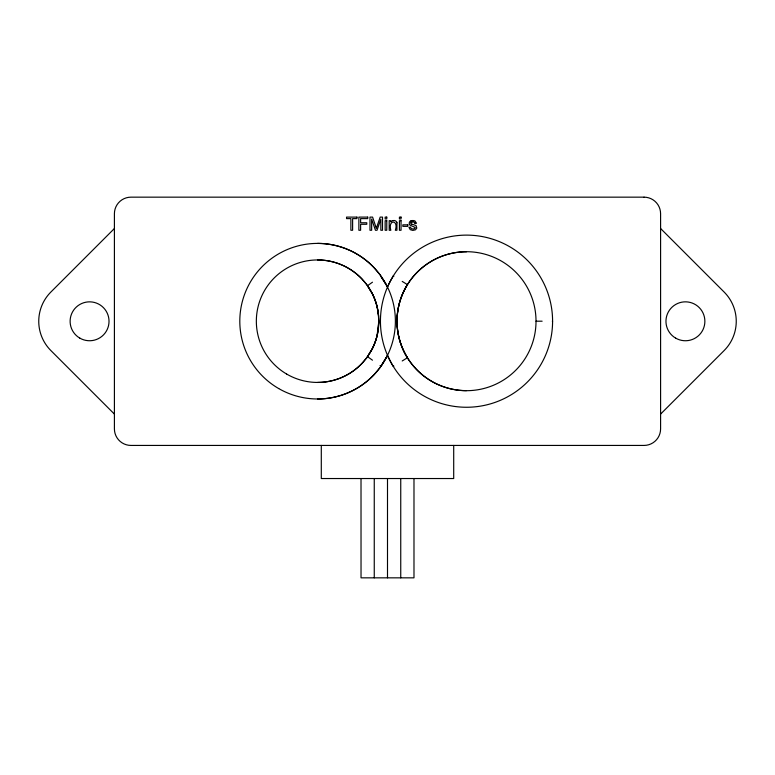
<?xml version="1.0" encoding="UTF-8"?>
<svg xmlns="http://www.w3.org/2000/svg" width="775" height="775" viewBox="0 0 775 775"><rect width="100%" height="100%" fill="white"/><g stroke="black" fill="none" stroke-linecap="round" stroke-linejoin="round"><path stroke-width="1.16" d="M372.484 282.197L367.515 285.723L372.378 293.822A61.642 61.642 0 0 1 378.103 311.773L378.83 321.189L378.103 330.615A61.642 61.642 0 0 1 372.378 348.556L367.515 356.655L372.484 360.191M378.83 321.189L377.067 335.788A61.971 61.971 0 0 1 371.864 349.554L366.643 357.866L361.828 363.543A61.738 61.738 0 0 1 347.103 374.858A60.624 60.624 0 0 1 340.69 377.909A61.428 61.428 0 0 1 320.976 382.337L317.595 382.433M387.19 355.957L381.009 366.246L380.06 365.567M114.409 228.499L50.869 292.039A41.375 41.375 0 0 0 50.869 350.552L114.409 414.092M660.591 414.092L724.131 350.552A41.375 41.375 0 0 0 724.131 292.039L660.591 228.499M380.787 276.297L387.19 286.43M393.865 366.139L393.322 366.468A85.744 85.744 0 0 1 387.791 355.928M402.215 360.966L407.398 357.759A69.256 69.256 0 0 1 397.023 321.189A69.256 69.256 0 0 1 407.418 284.628L402.215 281.412M411.05 220.827L410.333 221.195A2.509 2.509 0 0 0 409.588 224.556M414.954 223.481L416.524 223.248L414.925 220.943A4.263 4.263 0 0 0 414.276 220.72L413.298 220.555A6.801 6.801 0 0 0 412.755 220.536A4.931 4.931 0 0 0 411.05 220.817M393.206 220.555L392.76 220.623A3.381 3.381 0 0 0 390.794 221.853L390.658 220.691L389.205 220.691L389.205 230.262L390.823 230.262C387.723 219.131 398.989 219.596 395.327 230.262L396.936 230.262L396.936 223.898A7.237 7.237 0 0 0 396.858 222.842M317.595 398.98L321.887 398.863A78.033 78.033 0 0 0 342.908 394.746A77.006 77.006 0 0 0 355.076 389.36A78.43 78.43 0 0 0 373.782 374.993L379.905 367.776L386.531 357.217A78.721 78.721 0 0 0 387.471 355.357M536.029 321.189L542.122 321.189M552.304 321.189L552.585 321.189A86.064 86.064 0 0 0 423.479 246.653A86.064 86.064 0 0 0 423.479 395.725A86.064 86.064 0 0 0 552.585 321.189M317.595 243.398L321.887 243.515A78.033 78.033 0 0 1 346.929 249.143A77.006 77.006 0 0 1 355.076 253.018A78.43 78.43 0 0 1 373.782 267.394L379.905 274.602L386.531 285.161A78.721 78.721 0 0 1 387.471 287.021M317.595 259.954L320.976 260.042A61.428 61.428 0 0 1 337.522 263.287A60.624 60.624 0 0 1 347.103 267.53A61.738 61.738 0 0 1 361.828 278.835L366.643 284.512L371.864 292.834A61.971 61.971 0 0 1 377.067 306.59L378.646 316.278M411.864 224.13L416.039 225.554L416.795 228.102L415.478 229.817L412.823 230.417L410.227 229.662L408.987 227.395L410.576 227.153L410.827 227.976A1.899 1.899 0 0 0 411.661 228.79L413.792 229.003L415.09 228.15A1.201 1.201 0 0 0 415.216 227.463L410.324 225.263A2.286 2.286 0 0 1 409.607 224.547M393.322 275.91L393.865 276.249M375.759 226.562L372.591 217.107L369.975 217.107L369.975 230.262L371.651 230.262L371.651 219.093L375.449 230.262L377.018 230.262L380.835 219.257L380.835 230.262L382.511 230.262L382.511 217.107L380.176 217.107L376.33 228.344L375.856 226.862M453.704 445.431L453.704 478.533L321.296 478.533L321.296 445.431M413.986 478.533L413.986 577.84L361.034 577.84L361.014 478.533M400.743 478.533L400.743 577.84M387.5 478.533L387.5 577.84M374.257 478.533L374.257 577.84M466.511 390.629A69.43 69.43 0 0 1 397.013 321.199A69.43 69.43 0 0 1 466.511 251.778M387.791 286.459A85.744 85.744 0 0 1 393.342 275.929M411.612 224.091A1.162 1.162 0 0 1 411.137 222.067M412.872 221.882A2.093 2.093 0 0 1 415.138 223.432M411.254 222.183A3.207 3.207 0 0 1 412.862 221.941M393.216 220.584A3.303 3.303 0 0 1 397.091 222.764M644.044 197.16L130.956 197.16A16.556 16.556 0 0 0 114.409 213.716L114.409 428.875A16.556 16.556 0 0 0 130.956 445.431L644.044 445.431A16.556 16.556 0 0 0 660.591 428.875L660.591 213.716A16.556 16.556 0 0 0 644.044 197.16M356.965 217.107L346.551 217.107L346.551 218.618L350.881 218.618L350.881 230.262L352.615 230.262L352.615 218.618L356.965 218.618L356.965 217.107M367.738 217.107L358.873 217.107L358.873 230.262L360.617 230.262L360.617 224.285L366.778 224.285L366.778 222.764L360.617 222.764L360.617 218.618L367.738 218.618L367.738 217.107M386.764 217.107L385.146 217.107L385.146 218.938L386.764 218.938L386.764 217.107M401.043 217.107L399.425 217.107L399.425 218.938L401.043 218.938L401.043 217.107M386.764 220.691L385.146 220.691L385.146 230.262L386.764 230.262L386.764 220.691M401.043 220.691L399.425 220.691L399.425 230.262L401.043 230.262L401.043 220.691M407.815 224.837L402.855 224.837L402.855 226.358L407.815 226.358L407.815 224.837M430.377 380.554A69.498 69.498 0 0 0 536 322.826A69.498 69.498 0 0 0 433.196 260.216A69.498 69.498 0 0 0 430.377 380.554M286.643 374.044A61.244 61.244 0 0 0 378.83 321.567A61.244 61.244 0 0 0 287.293 267.966A61.244 61.244 0 0 0 286.643 374.044M675.693 338.142A19.443 19.443 0 0 0 704.872 321.296A19.443 19.443 0 0 0 675.693 304.449A19.443 19.443 0 0 0 675.693 338.142M79.854 338.142A19.443 19.443 0 0 0 109.023 321.296A19.443 19.443 0 0 0 79.854 304.449A19.443 19.443 0 0 0 79.854 338.142M278.7 388.556A77.791 77.791 0 0 0 395.386 321.189A77.791 77.791 0 0 0 278.7 253.822A77.791 77.791 0 0 0 278.7 388.556"/></g></svg>
